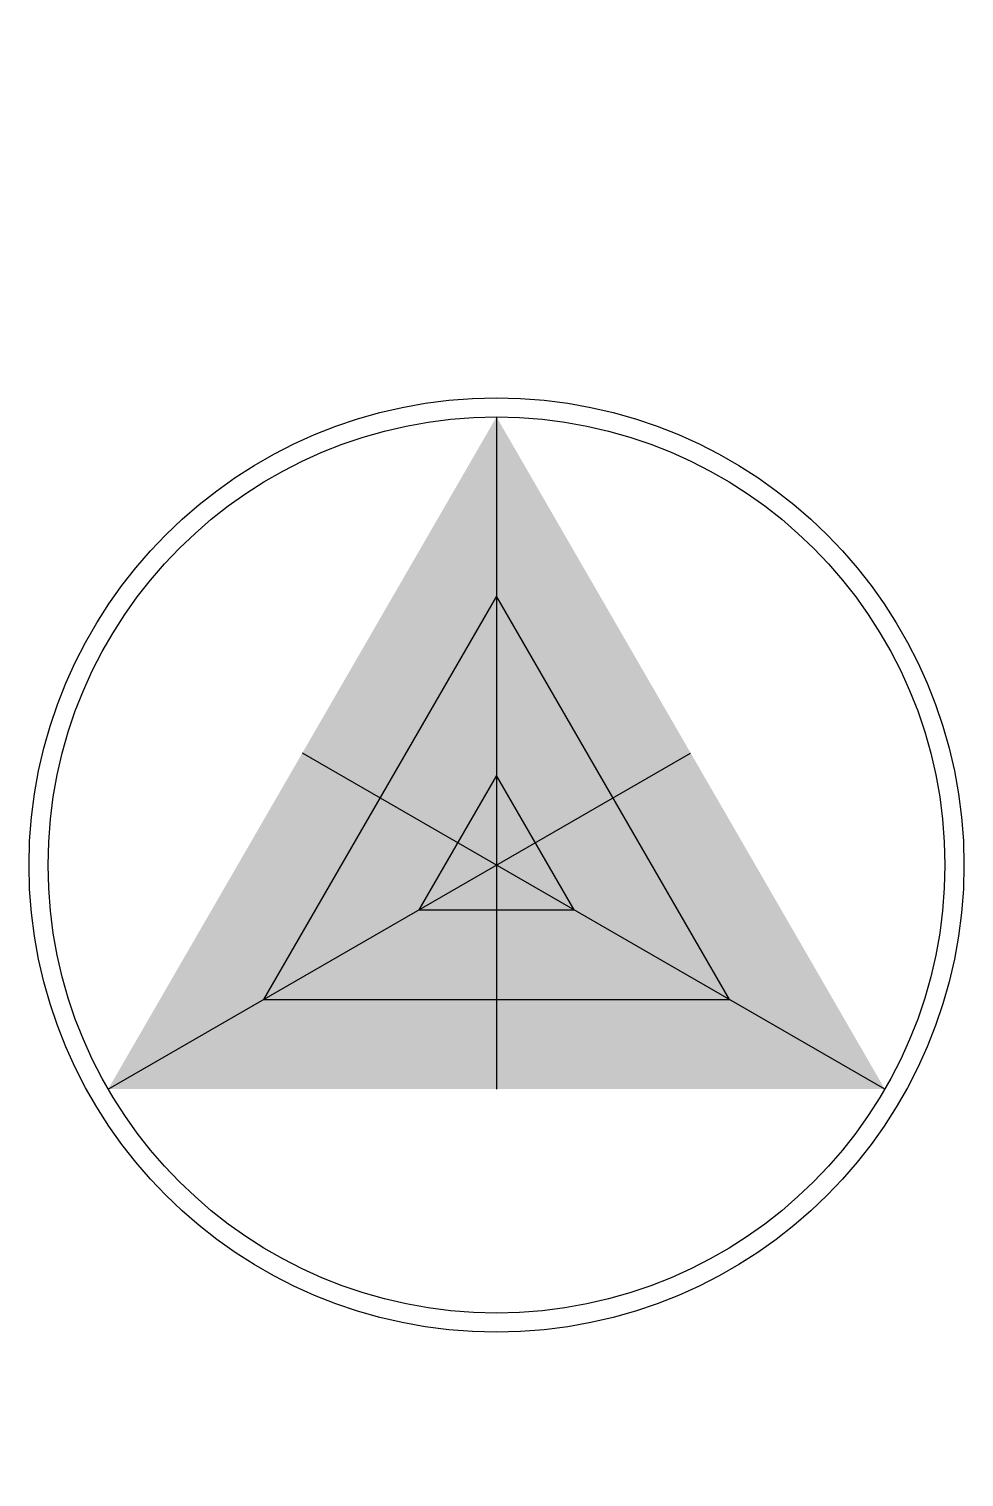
# Model space of a CAD drawing. Header units: feet. Extents: x -0.52 to 0.52, y -0.68 to 0.93.
import ezdxf

# ---------------------------------------------------------------- set-up
doc = ezdxf.new("R2010")
doc.units = ezdxf.units.FT
doc.header["$MEASUREMENT"] = 0
doc.layers.add('3DFACE', color=7, linetype='Continuous')

msp = doc.modelspace()

# ---------------------------------------------------------------- linework, layer by layer
for p, q in [((0, 0.5, 1.0001), (0, -0.25, 1.0001)), ((-0.433, -0.25, 1.0001), (0.2165, 0.125, 1.0001)), ((0.433, -0.25, 1.0001), (-0.2165, 0.125, 1.0001))]:
    msp.add_line(p, q)
at = {"elevation": 1.0001}
msp.add_lwpolyline([(0, 0.5, 0, 0.866, 0), (0, -0.25, 0, 0, 0)], format="xyseb", dxfattribs=at)
for points in [[(0, 0.3), (-0.2598, -0.15), (0.2598, -0.15)], [(0, 0.1), (-0.0866, -0.05), (0.0866, -0.05)]]:
    msp.add_lwpolyline(points, close=True, dxfattribs=at)
msp.add_circle((0, 0, 1.0001), 0.5)
at = {"layer": '3DFACE'}
msp.add_circle((0, 0, 1), 0.5213, dxfattribs=at)
at = {"layer": 'Defpoints'}
msp.add_point((0, 0), dxfattribs=at)

doc.saveas('drawing.dxf')
